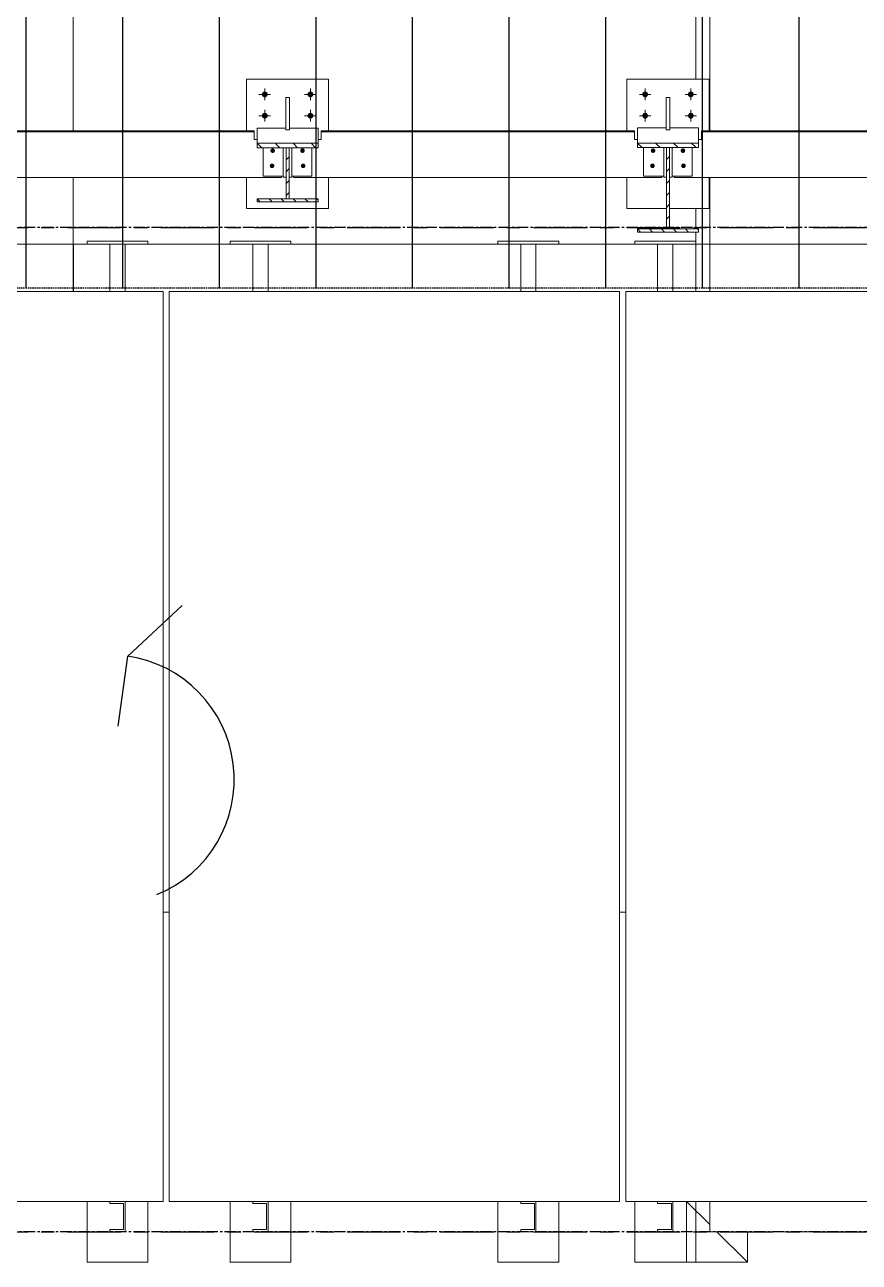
# Model space of a CAD drawing. Header units: millimetres. Extents: x -153298 to 620751, y -313239 to 250031.
# Drawn here: x 37143 to 39885, y 18926 to 22992 of the extents above; entities that cross this region are included whole.
import ezdxf

# ---------------------------------------------------------------- set-up
doc = ezdxf.new("R2010")
doc.units = ezdxf.units.MM
for name, pattern in [('CENTER', [2, 1.25, -0.25, 0.25, -0.25]), ('HIDDEN', [0.375, 0.25, -0.125]), ('TA_GL_000.70000', [1.925, 0.7, -0.175, 0.175, -0.175, 0.7]), ('XKITLINE00', [0])]:
    doc.linetypes.add(name, pattern=pattern)
for name, color, linetype in [('000 - 0_SYM_DWG_GRIDLINE_MAIN_COLOR_251', 251, 'Continuous'), ('000 - GRID', 251, 'CENTER'), ('HATCH', 7, 'Continuous')]:
    doc.layers.add(name, color=color, linetype=linetype)
doc.layers.add('Bolt', color=1, linetype='Continuous', lineweight=0)
doc.layers.add('Part', color=2, linetype='Continuous', lineweight=0)
doc.styles.add('TA', font='', dxfattribs={"height": 4.5})
doc.styles.get('TA').set_extended_font_data('Cordia New')

# ---------------------------------------------------------------- blocks, each defined once
blk = doc.blocks.new('*A173172')
at = {"layer": 'Part', "linetype": 'XKITLINE00', "lineweight": 0}
for p, q in [((354.570077, -21.082831), (354.449912, -20.962666)), ((355.042187, -21.082831), (354.922023, -20.962666)), ((355.514298, -21.082831), (355.394133, -20.962666)), ((355.986408, -21.082831), (355.866244, -20.962666))]:
    blk.add_line(p, q, dxfattribs=at)
blk = doc.blocks.new('*A174173')
at = {"layer": 'Part', "linetype": 'XKITLINE00', "lineweight": 0}
for p, q in [((354.529912, -22.505436), (354.449912, -22.425436)), ((354.844221, -22.505436), (354.764221, -22.425436)), ((355.15853, -22.505436), (355.07853, -22.425436)), ((355.472839, -22.505436), (355.392839, -22.425436)), ((355.787148, -22.505436), (355.707148, -22.425436)), ((356.049912, -22.453891), (356.021457, -22.425436))]:
    blk.add_line(p, q, dxfattribs=at)
blk = doc.blocks.new('*A175174')
at = {"layer": 'Part', "linetype": 'XKITLINE00', "lineweight": 0}
for p, q in [((355.209912, -21.397136), (355.289912, -21.317136)), ((355.209912, -21.711445), (355.289912, -21.631445)), ((355.209912, -22.025754), (355.289912, -21.945754)), ((355.209912, -22.340063), (355.289912, -22.260063))]:
    blk.add_line(p, q, dxfattribs=at)
blk = doc.blocks.new('*A186185')
at = {"layer": 'Part', "linetype": 'XKITLINE00', "lineweight": 0}
for p, q in [((364.570077, -21.078283), (364.449912, -20.958118)), ((365.042187, -21.078283), (364.922023, -20.958118)), ((365.514298, -21.078283), (365.394133, -20.958118)), ((365.986408, -21.078283), (365.866244, -20.958118))]:
    blk.add_line(p, q, dxfattribs=at)
blk = doc.blocks.new('*A187186')
at = {"layer": 'Part', "linetype": 'XKITLINE00', "lineweight": 0}
for p, q in [((364.529912, -23.297436), (364.449912, -23.217436)), ((364.844221, -23.297436), (364.764221, -23.217436)), ((365.15853, -23.297436), (365.07853, -23.217436)), ((365.472839, -23.297436), (365.392839, -23.217436)), ((365.787148, -23.297436), (365.707148, -23.217436)), ((366.049912, -23.245891), (366.021457, -23.217436))]:
    blk.add_line(p, q, dxfattribs=at)
blk = doc.blocks.new('*A188187')
at = {"layer": 'Part', "linetype": 'XKITLINE00', "lineweight": 0}
for p, q in [((365.209912, -21.392591), (365.289912, -21.312591)), ((365.209912, -21.7069), (365.289912, -21.6269)), ((365.209912, -22.021209), (365.289912, -21.941209)), ((365.209912, -22.335517), (365.289912, -22.255517)), ((365.209912, -22.649826), (365.289912, -22.569826)), ((365.209912, -22.964135), (365.289912, -22.884135)), ((365.27092, -23.217436), (365.289912, -23.198444))]:
    blk.add_line(p, q, dxfattribs=at)
blk = doc.blocks.new('*A12941259')
at = {"layer": 'Part', "linetype": 'XKITLINE00', "lineweight": 0}
for p, q in [((351.977912, -41.177455), (352.137912, -41.177455)), ((363.977912, -41.177455), (364.137912, -41.177455)), ((365.737912, -48.777455), (366.347884, -49.387427)), ((365.737912, -50.377455), (365.737912, -48.777455)), ((366.537912, -49.577455), (367.337912, -50.377455)), ((367.337912, -50.377455), (367.337912, -49.577455)), ((367.337912, -50.377455), (365.737912, -50.377455))]:
    blk.add_line(p, q, dxfattribs=at)
blk = doc.blocks.new('*A13131273')
at = {"layer": 'Part', "linetype": 'XKITLINE00', "lineweight": 0}
for p, q in [((342.737912, -23.617455), (350.577912, -23.617455)), ((350.977912, -23.617455), (354.337912, -23.617455)), ((354.737912, -23.617455), (361.377912, -23.617455)), ((361.777912, -23.617455), (364.977912, -23.617455)), ((365.377912, -23.617455), (373.377912, -23.617455))]:
    blk.add_line(p, q, dxfattribs=at)
blk = doc.blocks.new('*A13431303')
at = {"layer": 'Part', "linetype": 'XKITLINE00', "lineweight": 0}
for p, q in [((366.347884, -20.634477), (366.347884, 40.022545)), ((366.347884, -24.857455), (366.347884, -21.864234)), ((366.347884, -49.577455), (366.347884, -48.777455)), ((366.347884, -49.577455), (371.147884, -49.577455))]:
    blk.add_line(p, q, dxfattribs=at)
blk = doc.blocks.new('*A13501309')
at = {"layer": 'Part', "linetype": 'XKITLINE00', "lineweight": 0}
for p, q in [((365.977888, -19.280042), (365.977888, 40.022545)), ((365.977888, -23.217436), (365.977888, -22.680042)), ((365.977888, -24.857455), (365.977888, -23.297436))]:
    blk.add_line(p, q, dxfattribs=at)
blk = doc.blocks.new('*A13511310')
at = {"layer": 'Part', "linetype": 'XKITLINE00', "lineweight": 0}
for p, q in [((349.609888, -20.634477), (349.609888, 40.022545)), ((349.609888, -24.857455), (349.609888, -21.864234))]:
    blk.add_line(p, q, dxfattribs=at)
blk = doc.blocks.new('*A13691328')
at = {"layer": 'Part', "linetype": 'XKITLINE00', "lineweight": 0}
for p, q in [((375.177912, -20.634477), (366.129912, -20.634477)), ((366.129912, -20.634477), (366.129912, -20.865605)), ((366.129912, -20.665879), (375.177912, -20.665879)), ((375.177912, -20.634477), (375.177912, -20.865605)), ((366.049912, -20.862883), (366.129912, -20.862883)), ((366.049912, -20.865605), (366.129912, -20.865605)), ((375.177912, -20.862883), (375.257912, -20.862883)), ((375.177912, -20.865605), (375.257912, -20.865605)), ((365.409883, -21.864234), (365.409883, -21.828163)), ((365.409883, -21.864234), (375.897912, -21.864234)), ((375.897912, -21.864234), (375.897912, -21.828163))]:
    blk.add_line(p, q, dxfattribs=at)
blk = doc.blocks.new('*A13701329')
at = {"layer": 'Part', "linetype": 'XKITLINE00', "lineweight": 0}
for p, q in [((364.369912, -20.634477), (356.129912, -20.634477)), ((356.129912, -20.634477), (356.129912, -20.865605)), ((356.129912, -20.665879), (364.369912, -20.665879)), ((364.369912, -20.634477), (364.369912, -20.865605)), ((356.049912, -20.862883), (356.129912, -20.862883)), ((356.049912, -20.865605), (356.129912, -20.865605)), ((364.369912, -20.862883), (364.449912, -20.862883)), ((364.369912, -20.865605), (364.449912, -20.865605)), ((355.409883, -21.864234), (355.409883, -21.828163)), ((355.409883, -21.864234), (365.089912, -21.864234)), ((365.089912, -21.864234), (365.089912, -21.828163))]:
    blk.add_line(p, q, dxfattribs=at)
blk = doc.blocks.new('*A13711330')
at = {"layer": 'Part', "linetype": 'XKITLINE00', "lineweight": 0}
for p, q in [((364.16988, -19.280042), (366.32988, -19.280042)), ((364.16988, -20.634477), (364.16988, -19.280042)), ((366.32988, -20.634477), (366.32988, -19.280042)), ((364.16988, -22.680042), (364.16988, -21.864234)), ((366.32988, -22.680042), (366.32988, -21.864234)), ((364.16988, -22.680042), (365.209912, -22.680042)), ((365.289912, -22.680042), (366.32988, -22.680042))]:
    blk.add_line(p, q, dxfattribs=at)
blk = doc.blocks.new('*A13721331')
at = {"layer": 'Part', "linetype": 'XKITLINE00', "lineweight": 0}
for p, q in [((360.777912, -23.617455), (360.777912, -23.537455)), ((360.777912, -23.537455), (362.377912, -23.537455)), ((360.777912, -23.617455), (361.377912, -23.617455)), ((361.777912, -23.617455), (362.377912, -23.617455)), ((362.377912, -23.617455), (362.377912, -23.537455))]:
    blk.add_line(p, q, dxfattribs=at)
blk = doc.blocks.new('*A13731332')
at = {"layer": 'Part', "linetype": 'XKITLINE00', "lineweight": 0}
for p, q in [((365.377912, -23.617455), (364.977912, -23.617455)), ((364.977912, -23.617455), (364.977912, -24.857455)), ((365.377912, -24.857455), (365.377912, -23.617455))]:
    blk.add_line(p, q, dxfattribs=at)
blk = doc.blocks.new('*A13741333')
at = {"layer": 'Part', "linetype": 'XKITLINE00', "lineweight": 0}
for p, q in [((364.377912, -23.617455), (364.377912, -23.537455)), ((364.377912, -23.537455), (365.977912, -23.537455)), ((364.377912, -23.617455), (364.977912, -23.617455)), ((365.377912, -23.617455), (365.977912, -23.617455)), ((365.977912, -23.617455), (365.977912, -23.537455))]:
    blk.add_line(p, q, dxfattribs=at)
blk = doc.blocks.new('*A13751334')
at = {"layer": 'Bolt'}
for points in [[(365.648, -21.1), (365.654, -21.1), (365.659, -21.102), (365.665, -21.104), (365.67, -21.106), (365.675, -21.109), (365.68, -21.113), (365.684, -21.117), (365.688, -21.121), (365.692, -21.126), (365.695, -21.131), (365.697, -21.136), (365.699, -21.142), (365.701, -21.147), (365.702, -21.153), (365.702, -21.159), (365.702, -21.165), (365.701, -21.171), (365.699, -21.177), (365.697, -21.182), (365.695, -21.187), (365.692, -21.192), (365.688, -21.197), (365.684, -21.202), (365.68, -21.205), (365.675, -21.209), (365.67, -21.212), (365.665, -21.215), (365.659, -21.217), (365.654, -21.218), (365.648, -21.219), (365.642, -21.219), (365.636, -21.219), (365.63, -21.218), (365.624, -21.217), (365.619, -21.215), (365.614, -21.212), (365.609, -21.209), (365.604, -21.205), (365.599, -21.202), (365.595, -21.197), (365.592, -21.192), (365.589, -21.187), (365.586, -21.182), (365.584, -21.177), (365.583, -21.171), (365.582, -21.165), (365.582, -21.159), (365.582, -21.153), (365.583, -21.147), (365.584, -21.142), (365.586, -21.136), (365.589, -21.131), (365.592, -21.126), (365.595, -21.121), (365.599, -21.117), (365.604, -21.113), (365.609, -21.109), (365.614, -21.106), (365.619, -21.104), (365.624, -21.102), (365.63, -21.1), (365.636, -21.1), (365.642, -21.099)], [(365.664, -21.499), (365.67, -21.5), (365.676, -21.501), (365.681, -21.503), (365.687, -21.505), (365.692, -21.508), (365.696, -21.512), (365.701, -21.516), (365.705, -21.52), (365.708, -21.525), (365.711, -21.53), (365.714, -21.535), (365.716, -21.541), (365.717, -21.547), (365.718, -21.552), (365.718, -21.558), (365.718, -21.564), (365.717, -21.57), (365.716, -21.576), (365.714, -21.581), (365.711, -21.587), (365.708, -21.592), (365.705, -21.596), (365.701, -21.601), (365.696, -21.605), (365.692, -21.608), (365.687, -21.611), (365.681, -21.614), (365.676, -21.616), (365.67, -21.617), (365.664, -21.618), (365.658, -21.618), (365.653, -21.618), (365.647, -21.617), (365.641, -21.616), (365.635, -21.614), (365.63, -21.611), (365.625, -21.608), (365.62, -21.605), (365.616, -21.601), (365.612, -21.596), (365.609, -21.592), (365.605, -21.587), (365.603, -21.581), (365.601, -21.576), (365.6, -21.57), (365.599, -21.564), (365.598, -21.558), (365.599, -21.552), (365.6, -21.547), (365.601, -21.541), (365.603, -21.535), (365.605, -21.53), (365.609, -21.525), (365.612, -21.52), (365.616, -21.516), (365.62, -21.512), (365.625, -21.508), (365.63, -21.505), (365.635, -21.503), (365.641, -21.501), (365.647, -21.5), (365.653, -21.499), (365.658, -21.498)]]:
    blk.add_hatch(color=256, dxfattribs=at).paths.add_polyline_path(points, flags=17)
at = {"layer": 'Bolt', "linetype": 'XKITLINE00', "lineweight": 0}
for p, q in [((365.642, -21.162), (365.642, -21.143)), ((365.658, -21.562), (365.658, -21.542))]:
    blk.add_line(p, q, dxfattribs=at)
blk = doc.blocks.new('*A13761335')
at = {"layer": 'Bolt'}
for points in [[(364.864, -21.1), (364.87, -21.1), (364.875, -21.102), (364.881, -21.104), (364.886, -21.106), (364.891, -21.109), (364.896, -21.113), (364.9, -21.117), (364.904, -21.121), (364.908, -21.126), (364.911, -21.131), (364.913, -21.136), (364.915, -21.142), (364.917, -21.147), (364.918, -21.153), (364.918, -21.159), (364.918, -21.165), (364.917, -21.171), (364.915, -21.177), (364.913, -21.182), (364.911, -21.187), (364.908, -21.192), (364.904, -21.197), (364.9, -21.202), (364.896, -21.205), (364.891, -21.209), (364.886, -21.212), (364.881, -21.215), (364.875, -21.217), (364.87, -21.218), (364.864, -21.219), (364.858, -21.219), (364.852, -21.219), (364.846, -21.218), (364.841, -21.217), (364.835, -21.215), (364.83, -21.212), (364.825, -21.209), (364.82, -21.205), (364.816, -21.202), (364.812, -21.197), (364.808, -21.192), (364.805, -21.187), (364.803, -21.182), (364.801, -21.177), (364.799, -21.171), (364.798, -21.165), (364.798, -21.159), (364.798, -21.153), (364.799, -21.147), (364.801, -21.142), (364.803, -21.136), (364.805, -21.131), (364.808, -21.126), (364.812, -21.121), (364.816, -21.117), (364.82, -21.113), (364.825, -21.109), (364.83, -21.106), (364.835, -21.104), (364.841, -21.102), (364.846, -21.1), (364.852, -21.1), (364.858, -21.099)], [(364.847, -21.499), (364.853, -21.5), (364.859, -21.501), (364.864, -21.503), (364.87, -21.505), (364.875, -21.508), (364.879, -21.512), (364.884, -21.516), (364.888, -21.52), (364.891, -21.525), (364.894, -21.53), (364.897, -21.535), (364.899, -21.541), (364.9, -21.547), (364.901, -21.552), (364.901, -21.558), (364.901, -21.564), (364.9, -21.57), (364.899, -21.576), (364.897, -21.581), (364.894, -21.587), (364.891, -21.592), (364.888, -21.596), (364.884, -21.601), (364.879, -21.605), (364.875, -21.608), (364.87, -21.611), (364.864, -21.614), (364.859, -21.616), (364.853, -21.617), (364.847, -21.618), (364.841, -21.618), (364.836, -21.618), (364.83, -21.617), (364.824, -21.616), (364.818, -21.614), (364.813, -21.611), (364.808, -21.608), (364.803, -21.605), (364.799, -21.601), (364.795, -21.596), (364.792, -21.592), (364.788, -21.587), (364.786, -21.581), (364.784, -21.576), (364.783, -21.57), (364.782, -21.564), (364.781, -21.558), (364.782, -21.552), (364.783, -21.547), (364.784, -21.541), (364.786, -21.535), (364.788, -21.53), (364.792, -21.525), (364.795, -21.52), (364.799, -21.516), (364.803, -21.512), (364.808, -21.508), (364.813, -21.505), (364.818, -21.503), (364.824, -21.501), (364.83, -21.5), (364.836, -21.499), (364.841, -21.498)]]:
    blk.add_hatch(color=256, dxfattribs=at).paths.add_polyline_path(points, flags=17)
at = {"layer": 'Bolt', "linetype": 'XKITLINE00', "lineweight": 0}
for p, q in [((364.858, -21.161), (364.858, -21.141)), ((364.841, -21.56), (364.841, -21.54))]:
    blk.add_line(p, q, dxfattribs=at)
blk = doc.blocks.new('*A13771336')
at = {"layer": 'Part', "linetype": 'XKITLINE00', "lineweight": 0}
for p, q in [((365.361912, -21.855796), (365.361912, -21.078283)), ((365.889912, -21.828163), (365.889912, -21.078283)), ((365.289912, -21.855796), (365.361912, -21.855796)), ((365.361912, -21.828163), (365.889912, -21.828163))]:
    blk.add_line(p, q, dxfattribs=at)
blk = doc.blocks.new('*A13781337')
at = {"layer": 'Part', "linetype": 'XKITLINE00', "lineweight": 0}
for p, q in [((364.609902, -21.078283), (364.609902, -21.828163)), ((365.137902, -21.078283), (365.137902, -21.855796)), ((364.609902, -21.828163), (365.137902, -21.828163)), ((365.137902, -21.855796), (365.209902, -21.855796))]:
    blk.add_line(p, q, dxfattribs=at)
blk = doc.blocks.new('*A13791338')
at = {"layer": 'Part', "linetype": 'XKITLINE00', "lineweight": 0}
for p, q in [((365.297912, -19.760081), (365.201912, -19.760081)), ((365.201912, -20.611492), (365.201912, -19.760081)), ((365.297912, -20.611492), (365.297912, -19.760081)), ((365.297912, -20.611492), (365.201912, -20.611492))]:
    blk.add_line(p, q, dxfattribs=at)
blk = doc.blocks.new('*A13801339')
at = {"layer": 'Bolt'}
for points in [[(364.574, -19.673), (364.575, -19.665), (364.577, -19.658), (364.58, -19.651), (364.583, -19.644), (364.587, -19.638), (364.591, -19.632), (364.596, -19.626), (364.602, -19.621), (364.608, -19.617), (364.614, -19.613), (364.621, -19.61), (364.628, -19.607), (364.635, -19.606), (364.642, -19.604), (364.65, -19.604), (364.657, -19.604), (364.665, -19.606), (364.672, -19.607), (364.679, -19.61), (364.686, -19.613), (364.692, -19.617), (364.698, -19.621), (364.704, -19.626), (364.709, -19.632), (364.713, -19.638), (364.717, -19.644), (364.72, -19.651), (364.723, -19.658), (364.724, -19.665), (364.726, -19.673), (364.726, -19.68), (364.726, -19.687), (364.724, -19.695), (364.723, -19.702), (364.72, -19.709), (364.717, -19.716), (364.713, -19.722), (364.709, -19.728), (364.704, -19.734), (364.698, -19.739), (364.692, -19.743), (364.686, -19.747), (364.679, -19.75), (364.672, -19.753), (364.665, -19.755), (364.657, -19.756), (364.65, -19.756), (364.642, -19.756), (364.635, -19.755), (364.628, -19.753), (364.621, -19.75), (364.614, -19.747), (364.608, -19.743), (364.602, -19.739), (364.596, -19.734), (364.591, -19.728), (364.587, -19.722), (364.583, -19.716), (364.58, -19.709), (364.577, -19.702), (364.575, -19.695), (364.574, -19.687), (364.574, -19.68)], [(365.774, -19.673), (365.775, -19.665), (365.777, -19.658), (365.78, -19.651), (365.783, -19.644), (365.787, -19.638), (365.791, -19.632), (365.796, -19.626), (365.802, -19.621), (365.808, -19.617), (365.814, -19.613), (365.821, -19.61), (365.828, -19.607), (365.835, -19.606), (365.842, -19.604), (365.85, -19.604), (365.857, -19.604), (365.865, -19.606), (365.872, -19.607), (365.879, -19.61), (365.886, -19.613), (365.892, -19.617), (365.898, -19.621), (365.904, -19.626), (365.909, -19.632), (365.913, -19.638), (365.917, -19.644), (365.92, -19.651), (365.923, -19.658), (365.924, -19.665), (365.926, -19.673), (365.926, -19.68), (365.926, -19.687), (365.924, -19.695), (365.923, -19.702), (365.92, -19.709), (365.917, -19.716), (365.913, -19.722), (365.909, -19.728), (365.904, -19.734), (365.898, -19.739), (365.892, -19.743), (365.886, -19.747), (365.879, -19.75), (365.872, -19.753), (365.865, -19.755), (365.857, -19.756), (365.85, -19.756), (365.842, -19.756), (365.835, -19.755), (365.828, -19.753), (365.821, -19.75), (365.814, -19.747), (365.808, -19.743), (365.802, -19.739), (365.796, -19.734), (365.791, -19.728), (365.787, -19.722), (365.783, -19.716), (365.78, -19.709), (365.777, -19.702), (365.775, -19.695), (365.774, -19.687), (365.774, -19.68)], [(364.574, -20.233), (364.575, -20.225), (364.577, -20.218), (364.58, -20.211), (364.583, -20.204), (364.587, -20.198), (364.591, -20.192), (364.596, -20.186), (364.602, -20.181), (364.608, -20.177), (364.614, -20.173), (364.621, -20.17), (364.628, -20.167), (364.635, -20.166), (364.642, -20.164), (364.65, -20.164), (364.657, -20.164), (364.665, -20.166), (364.672, -20.167), (364.679, -20.17), (364.686, -20.173), (364.692, -20.177), (364.698, -20.181), (364.704, -20.186), (364.709, -20.192), (364.713, -20.198), (364.717, -20.204), (364.72, -20.211), (364.723, -20.218), (364.724, -20.225), (364.726, -20.233), (364.726, -20.24), (364.726, -20.247), (364.724, -20.255), (364.723, -20.262), (364.72, -20.269), (364.717, -20.276), (364.713, -20.282), (364.709, -20.288), (364.704, -20.294), (364.698, -20.299), (364.692, -20.303), (364.686, -20.307), (364.679, -20.31), (364.672, -20.313), (364.665, -20.315), (364.657, -20.316), (364.65, -20.316), (364.642, -20.316), (364.635, -20.315), (364.628, -20.313), (364.621, -20.31), (364.614, -20.307), (364.608, -20.303), (364.602, -20.299), (364.596, -20.294), (364.591, -20.288), (364.587, -20.282), (364.583, -20.276), (364.58, -20.269), (364.577, -20.262), (364.575, -20.255), (364.574, -20.247), (364.574, -20.24)], [(365.774, -20.233), (365.775, -20.225), (365.777, -20.218), (365.78, -20.211), (365.783, -20.204), (365.787, -20.198), (365.791, -20.192), (365.796, -20.186), (365.802, -20.181), (365.808, -20.177), (365.814, -20.173), (365.821, -20.17), (365.828, -20.167), (365.835, -20.166), (365.842, -20.164), (365.85, -20.164), (365.857, -20.164), (365.865, -20.166), (365.872, -20.167), (365.879, -20.17), (365.886, -20.173), (365.892, -20.177), (365.898, -20.181), (365.904, -20.186), (365.909, -20.192), (365.913, -20.198), (365.917, -20.204), (365.92, -20.211), (365.923, -20.218), (365.924, -20.225), (365.926, -20.233), (365.926, -20.24), (365.926, -20.247), (365.924, -20.255), (365.923, -20.262), (365.92, -20.269), (365.917, -20.276), (365.913, -20.282), (365.909, -20.288), (365.904, -20.294), (365.898, -20.299), (365.892, -20.303), (365.886, -20.307), (365.879, -20.31), (365.872, -20.313), (365.865, -20.315), (365.857, -20.316), (365.85, -20.316), (365.842, -20.316), (365.835, -20.315), (365.828, -20.313), (365.821, -20.31), (365.814, -20.307), (365.808, -20.303), (365.802, -20.299), (365.796, -20.294), (365.791, -20.288), (365.787, -20.282), (365.783, -20.276), (365.78, -20.269), (365.777, -20.262), (365.775, -20.255), (365.774, -20.247), (365.774, -20.24)]]:
    blk.add_hatch(color=256, dxfattribs=at).paths.add_polyline_path(points, flags=17)
at = {"layer": 'Bolt', "linetype": 'XKITLINE00', "lineweight": 0}
for p, q in [((364.498, -19.68), (364.802, -19.68)), ((364.65, -19.832), (364.65, -19.528)), ((365.698, -19.68), (366.002, -19.68)), ((365.85, -19.832), (365.85, -19.528)), ((364.65, -20.392), (364.65, -20.088)), ((365.85, -20.392), (365.85, -20.088)), ((364.498, -20.24), (364.802, -20.24)), ((365.698, -20.24), (366.002, -20.24))]:
    blk.add_line(p, q, dxfattribs=at)
blk = doc.blocks.new('*A13811340')
at = {"layer": 'Part', "linetype": 'XKITLINE00', "lineweight": 0}
for p, q in [((361.777912, -23.617455), (361.377912, -23.617455)), ((361.377912, -23.617455), (361.377912, -24.857455)), ((361.777912, -24.857455), (361.777912, -23.617455))]:
    blk.add_line(p, q, dxfattribs=at)
blk = doc.blocks.new('*A15471500')
at = {"layer": 'Part', "linetype": 'XKITLINE00', "lineweight": 0}
for p, q in [((352.137912, -24.857455), (363.977912, -24.857455)), ((352.137912, -48.777455), (352.137912, -24.857455)), ((363.977912, -48.777455), (363.977912, -24.857455)), ((363.977912, -48.777455), (352.137912, -48.777455))]:
    blk.add_line(p, q, dxfattribs=at)
blk = doc.blocks.new('*A15481501')
at = {"layer": 'Part', "linetype": 'XKITLINE00', "lineweight": 0}
for p, q in [((340.137912, -24.857455), (351.977912, -24.857455)), ((340.137912, -48.777455), (340.137912, -24.857455)), ((351.977912, -48.777455), (351.977912, -24.857455)), ((351.977912, -48.777455), (340.137912, -48.777455))]:
    blk.add_line(p, q, dxfattribs=at)
blk = doc.blocks.new('*A15501503')
at = {"layer": 'Part', "linetype": 'XKITLINE00', "lineweight": 0}
for p, q in [((364.137912, -24.857455), (375.977912, -24.857455)), ((364.137912, -48.777455), (364.137912, -24.857455)), ((375.977912, -48.777455), (375.977912, -24.857455)), ((375.977912, -48.777455), (364.137912, -48.777455))]:
    blk.add_line(p, q, dxfattribs=at)
blk = doc.blocks.new('*A15781531')
at = {"layer": 'Part', "linetype": 'XKITLINE00', "lineweight": 0}
for p, q in [((354.369912, -20.634477), (344.129912, -20.634477)), ((344.129912, -20.634477), (344.129912, -20.865605)), ((344.129912, -20.665879), (354.369912, -20.665879)), ((354.369912, -20.634477), (354.369912, -20.865605)), ((344.049912, -20.862883), (344.129912, -20.862883)), ((344.049912, -20.865605), (344.129912, -20.865605)), ((354.369912, -20.862883), (354.449912, -20.862883)), ((354.369912, -20.865605), (354.449912, -20.865605)), ((343.409883, -21.864234), (343.409883, -21.828163)), ((343.409883, -21.864234), (355.089912, -21.864234)), ((355.089912, -21.864234), (355.089912, -21.828163))]:
    blk.add_line(p, q, dxfattribs=at)
blk = doc.blocks.new('*A15791532')
at = {"layer": 'Part', "linetype": 'XKITLINE00', "lineweight": 0}
for p, q in [((349.977912, -23.617455), (349.977912, -23.537455)), ((349.977912, -23.537455), (351.577912, -23.537455)), ((349.977912, -23.617455), (350.577912, -23.617455)), ((350.977912, -23.617455), (351.577912, -23.617455)), ((351.577912, -23.617455), (351.577912, -23.537455))]:
    blk.add_line(p, q, dxfattribs=at)
blk = doc.blocks.new('*A15801533')
at = {"layer": 'Part', "linetype": 'XKITLINE00', "lineweight": 0}
for p, q in [((350.977912, -23.617455), (350.577912, -23.617455)), ((350.577912, -23.617455), (350.577912, -24.857455)), ((350.977912, -24.857455), (350.977912, -23.617455))]:
    blk.add_line(p, q, dxfattribs=at)
blk = doc.blocks.new('*A15811534')
at = {"layer": 'Part', "linetype": 'XKITLINE00', "lineweight": 0}
for p, q in [((354.16988, -19.280042), (356.32988, -19.280042)), ((354.16988, -20.634477), (354.16988, -19.280042)), ((356.32988, -20.634477), (356.32988, -19.280042)), ((354.16988, -22.680042), (354.16988, -21.864234)), ((356.32988, -22.680042), (356.32988, -21.864234)), ((354.16988, -22.680042), (356.32988, -22.680042))]:
    blk.add_line(p, q, dxfattribs=at)
blk = doc.blocks.new('*A15821535')
at = {"layer": 'Part', "linetype": 'XKITLINE00', "lineweight": 0}
for p, q in [((354.737912, -23.617455), (354.337912, -23.617455)), ((354.337912, -23.617455), (354.337912, -24.857455)), ((354.737912, -24.857455), (354.737912, -23.617455))]:
    blk.add_line(p, q, dxfattribs=at)
blk = doc.blocks.new('*A15831536')
at = {"layer": 'Part', "linetype": 'XKITLINE00', "lineweight": 0}
for p, q in [((353.737912, -23.617455), (353.737912, -23.537455)), ((353.737912, -23.537455), (355.337912, -23.537455)), ((353.737912, -23.617455), (354.337912, -23.617455)), ((354.737912, -23.617455), (355.337912, -23.617455)), ((355.337912, -23.617455), (355.337912, -23.537455))]:
    blk.add_line(p, q, dxfattribs=at)
blk = doc.blocks.new('*A15841537')
at = {"layer": 'Bolt'}
for points in [[(355.648, -21.1), (355.654, -21.1), (355.659, -21.102), (355.665, -21.104), (355.67, -21.106), (355.675, -21.109), (355.68, -21.113), (355.684, -21.117), (355.688, -21.121), (355.692, -21.126), (355.695, -21.131), (355.697, -21.136), (355.699, -21.142), (355.701, -21.147), (355.702, -21.153), (355.702, -21.159), (355.702, -21.165), (355.701, -21.171), (355.699, -21.177), (355.697, -21.182), (355.695, -21.187), (355.692, -21.192), (355.688, -21.197), (355.684, -21.202), (355.68, -21.205), (355.675, -21.209), (355.67, -21.212), (355.665, -21.215), (355.659, -21.217), (355.654, -21.218), (355.648, -21.219), (355.642, -21.219), (355.636, -21.219), (355.63, -21.218), (355.624, -21.217), (355.619, -21.215), (355.614, -21.212), (355.609, -21.209), (355.604, -21.205), (355.599, -21.202), (355.595, -21.197), (355.592, -21.192), (355.589, -21.187), (355.586, -21.182), (355.584, -21.177), (355.583, -21.171), (355.582, -21.165), (355.582, -21.159), (355.582, -21.153), (355.583, -21.147), (355.584, -21.142), (355.586, -21.136), (355.589, -21.131), (355.592, -21.126), (355.595, -21.121), (355.599, -21.117), (355.604, -21.113), (355.609, -21.109), (355.614, -21.106), (355.619, -21.104), (355.624, -21.102), (355.63, -21.1), (355.636, -21.1), (355.642, -21.099)], [(355.664, -21.499), (355.67, -21.5), (355.676, -21.501), (355.681, -21.503), (355.687, -21.505), (355.692, -21.508), (355.696, -21.512), (355.701, -21.516), (355.705, -21.52), (355.708, -21.525), (355.711, -21.53), (355.714, -21.535), (355.716, -21.541), (355.717, -21.547), (355.718, -21.552), (355.718, -21.558), (355.718, -21.564), (355.717, -21.57), (355.716, -21.576), (355.714, -21.581), (355.711, -21.587), (355.708, -21.592), (355.705, -21.596), (355.701, -21.601), (355.696, -21.605), (355.692, -21.608), (355.687, -21.611), (355.681, -21.614), (355.676, -21.616), (355.67, -21.617), (355.664, -21.618), (355.658, -21.618), (355.653, -21.618), (355.647, -21.617), (355.641, -21.616), (355.635, -21.614), (355.63, -21.611), (355.625, -21.608), (355.62, -21.605), (355.616, -21.601), (355.612, -21.596), (355.609, -21.592), (355.605, -21.587), (355.603, -21.581), (355.601, -21.576), (355.6, -21.57), (355.599, -21.564), (355.598, -21.558), (355.599, -21.552), (355.6, -21.547), (355.601, -21.541), (355.603, -21.535), (355.605, -21.53), (355.609, -21.525), (355.612, -21.52), (355.616, -21.516), (355.62, -21.512), (355.625, -21.508), (355.63, -21.505), (355.635, -21.503), (355.641, -21.501), (355.647, -21.5), (355.653, -21.499), (355.658, -21.498)]]:
    blk.add_hatch(color=256, dxfattribs=at).paths.add_polyline_path(points, flags=17)
at = {"layer": 'Bolt', "linetype": 'XKITLINE00', "lineweight": 0}
for p, q in [((355.642, -21.162), (355.642, -21.143)), ((355.658, -21.562), (355.658, -21.542))]:
    blk.add_line(p, q, dxfattribs=at)
blk = doc.blocks.new('*A15851538')
at = {"layer": 'Bolt'}
for points in [[(354.864, -21.1), (354.87, -21.1), (354.875, -21.102), (354.881, -21.104), (354.886, -21.106), (354.891, -21.109), (354.896, -21.113), (354.9, -21.117), (354.904, -21.121), (354.908, -21.126), (354.911, -21.131), (354.913, -21.136), (354.915, -21.142), (354.917, -21.147), (354.918, -21.153), (354.918, -21.159), (354.918, -21.165), (354.917, -21.171), (354.915, -21.177), (354.913, -21.182), (354.911, -21.187), (354.908, -21.192), (354.904, -21.197), (354.9, -21.202), (354.896, -21.205), (354.891, -21.209), (354.886, -21.212), (354.881, -21.215), (354.875, -21.217), (354.87, -21.218), (354.864, -21.219), (354.858, -21.219), (354.852, -21.219), (354.846, -21.218), (354.841, -21.217), (354.835, -21.215), (354.83, -21.212), (354.825, -21.209), (354.82, -21.205), (354.816, -21.202), (354.812, -21.197), (354.808, -21.192), (354.805, -21.187), (354.803, -21.182), (354.801, -21.177), (354.799, -21.171), (354.798, -21.165), (354.798, -21.159), (354.798, -21.153), (354.799, -21.147), (354.801, -21.142), (354.803, -21.136), (354.805, -21.131), (354.808, -21.126), (354.812, -21.121), (354.816, -21.117), (354.82, -21.113), (354.825, -21.109), (354.83, -21.106), (354.835, -21.104), (354.841, -21.102), (354.846, -21.1), (354.852, -21.1), (354.858, -21.099)], [(354.847, -21.499), (354.853, -21.5), (354.859, -21.501), (354.864, -21.503), (354.87, -21.505), (354.875, -21.508), (354.879, -21.512), (354.884, -21.516), (354.888, -21.52), (354.891, -21.525), (354.894, -21.53), (354.897, -21.535), (354.899, -21.541), (354.9, -21.547), (354.901, -21.552), (354.901, -21.558), (354.901, -21.564), (354.9, -21.57), (354.899, -21.576), (354.897, -21.581), (354.894, -21.587), (354.891, -21.592), (354.888, -21.596), (354.884, -21.601), (354.879, -21.605), (354.875, -21.608), (354.87, -21.611), (354.864, -21.614), (354.859, -21.616), (354.853, -21.617), (354.847, -21.618), (354.841, -21.618), (354.836, -21.618), (354.83, -21.617), (354.824, -21.616), (354.818, -21.614), (354.813, -21.611), (354.808, -21.608), (354.803, -21.605), (354.799, -21.601), (354.795, -21.596), (354.792, -21.592), (354.788, -21.587), (354.786, -21.581), (354.784, -21.576), (354.783, -21.57), (354.782, -21.564), (354.781, -21.558), (354.782, -21.552), (354.783, -21.547), (354.784, -21.541), (354.786, -21.535), (354.788, -21.53), (354.792, -21.525), (354.795, -21.52), (354.799, -21.516), (354.803, -21.512), (354.808, -21.508), (354.813, -21.505), (354.818, -21.503), (354.824, -21.501), (354.83, -21.5), (354.836, -21.499), (354.841, -21.498)]]:
    blk.add_hatch(color=256, dxfattribs=at).paths.add_polyline_path(points, flags=17)
at = {"layer": 'Bolt', "linetype": 'XKITLINE00', "lineweight": 0}
for p, q in [((354.858, -21.162), (354.858, -21.143)), ((354.841, -21.562), (354.841, -21.542))]:
    blk.add_line(p, q, dxfattribs=at)
blk = doc.blocks.new('*A15861539')
at = {"layer": 'Part', "linetype": 'XKITLINE00', "lineweight": 0}
for p, q in [((355.361912, -21.855796), (355.361912, -21.082831)), ((355.889912, -21.828163), (355.889912, -21.082831)), ((355.289912, -21.855796), (355.361912, -21.855796)), ((355.361912, -21.828163), (355.889912, -21.828163))]:
    blk.add_line(p, q, dxfattribs=at)
blk = doc.blocks.new('*A15871540')
at = {"layer": 'Part', "linetype": 'XKITLINE00', "lineweight": 0}
for p, q in [((354.609902, -21.082831), (354.609902, -21.828163)), ((355.137902, -21.082831), (355.137902, -21.855796)), ((354.609902, -21.828163), (355.137902, -21.828163)), ((355.137902, -21.855796), (355.209902, -21.855796))]:
    blk.add_line(p, q, dxfattribs=at)
blk = doc.blocks.new('*A15881541')
at = {"layer": 'Part', "linetype": 'XKITLINE00', "lineweight": 0}
for p, q in [((355.297912, -19.760081), (355.201912, -19.760081)), ((355.201912, -20.611492), (355.201912, -19.760081)), ((355.297912, -20.611492), (355.297912, -19.760081)), ((355.297912, -20.611492), (355.201912, -20.611492))]:
    blk.add_line(p, q, dxfattribs=at)
blk = doc.blocks.new('*A15891542')
at = {"layer": 'Bolt'}
for points in [[(354.574, -19.673), (354.575, -19.665), (354.577, -19.658), (354.58, -19.651), (354.583, -19.644), (354.587, -19.638), (354.591, -19.632), (354.596, -19.626), (354.602, -19.621), (354.608, -19.617), (354.614, -19.613), (354.621, -19.61), (354.628, -19.607), (354.635, -19.606), (354.642, -19.604), (354.65, -19.604), (354.657, -19.604), (354.665, -19.606), (354.672, -19.607), (354.679, -19.61), (354.686, -19.613), (354.692, -19.617), (354.698, -19.621), (354.704, -19.626), (354.709, -19.632), (354.713, -19.638), (354.717, -19.644), (354.72, -19.651), (354.723, -19.658), (354.724, -19.665), (354.726, -19.673), (354.726, -19.68), (354.726, -19.687), (354.724, -19.695), (354.723, -19.702), (354.72, -19.709), (354.717, -19.716), (354.713, -19.722), (354.709, -19.728), (354.704, -19.734), (354.698, -19.739), (354.692, -19.743), (354.686, -19.747), (354.679, -19.75), (354.672, -19.753), (354.665, -19.755), (354.657, -19.756), (354.65, -19.756), (354.642, -19.756), (354.635, -19.755), (354.628, -19.753), (354.621, -19.75), (354.614, -19.747), (354.608, -19.743), (354.602, -19.739), (354.596, -19.734), (354.591, -19.728), (354.587, -19.722), (354.583, -19.716), (354.58, -19.709), (354.577, -19.702), (354.575, -19.695), (354.574, -19.687), (354.574, -19.68)], [(355.774, -19.673), (355.775, -19.665), (355.777, -19.658), (355.78, -19.651), (355.783, -19.644), (355.787, -19.638), (355.791, -19.632), (355.796, -19.626), (355.802, -19.621), (355.808, -19.617), (355.814, -19.613), (355.821, -19.61), (355.828, -19.607), (355.835, -19.606), (355.842, -19.604), (355.85, -19.604), (355.857, -19.604), (355.865, -19.606), (355.872, -19.607), (355.879, -19.61), (355.886, -19.613), (355.892, -19.617), (355.898, -19.621), (355.904, -19.626), (355.909, -19.632), (355.913, -19.638), (355.917, -19.644), (355.92, -19.651), (355.923, -19.658), (355.924, -19.665), (355.926, -19.673), (355.926, -19.68), (355.926, -19.687), (355.924, -19.695), (355.923, -19.702), (355.92, -19.709), (355.917, -19.716), (355.913, -19.722), (355.909, -19.728), (355.904, -19.734), (355.898, -19.739), (355.892, -19.743), (355.886, -19.747), (355.879, -19.75), (355.872, -19.753), (355.865, -19.755), (355.857, -19.756), (355.85, -19.756), (355.842, -19.756), (355.835, -19.755), (355.828, -19.753), (355.821, -19.75), (355.814, -19.747), (355.808, -19.743), (355.802, -19.739), (355.796, -19.734), (355.791, -19.728), (355.787, -19.722), (355.783, -19.716), (355.78, -19.709), (355.777, -19.702), (355.775, -19.695), (355.774, -19.687), (355.774, -19.68)], [(354.574, -20.233), (354.575, -20.225), (354.577, -20.218), (354.58, -20.211), (354.583, -20.204), (354.587, -20.198), (354.591, -20.192), (354.596, -20.186), (354.602, -20.181), (354.608, -20.177), (354.614, -20.173), (354.621, -20.17), (354.628, -20.167), (354.635, -20.166), (354.642, -20.164), (354.65, -20.164), (354.657, -20.164), (354.665, -20.166), (354.672, -20.167), (354.679, -20.17), (354.686, -20.173), (354.692, -20.177), (354.698, -20.181), (354.704, -20.186), (354.709, -20.192), (354.713, -20.198), (354.717, -20.204), (354.72, -20.211), (354.723, -20.218), (354.724, -20.225), (354.726, -20.233), (354.726, -20.24), (354.726, -20.247), (354.724, -20.255), (354.723, -20.262), (354.72, -20.269), (354.717, -20.276), (354.713, -20.282), (354.709, -20.288), (354.704, -20.294), (354.698, -20.299), (354.692, -20.303), (354.686, -20.307), (354.679, -20.31), (354.672, -20.313), (354.665, -20.315), (354.657, -20.316), (354.65, -20.316), (354.642, -20.316), (354.635, -20.315), (354.628, -20.313), (354.621, -20.31), (354.614, -20.307), (354.608, -20.303), (354.602, -20.299), (354.596, -20.294), (354.591, -20.288), (354.587, -20.282), (354.583, -20.276), (354.58, -20.269), (354.577, -20.262), (354.575, -20.255), (354.574, -20.247), (354.574, -20.24)], [(355.774, -20.233), (355.775, -20.225), (355.777, -20.218), (355.78, -20.211), (355.783, -20.204), (355.787, -20.198), (355.791, -20.192), (355.796, -20.186), (355.802, -20.181), (355.808, -20.177), (355.814, -20.173), (355.821, -20.17), (355.828, -20.167), (355.835, -20.166), (355.842, -20.164), (355.85, -20.164), (355.857, -20.164), (355.865, -20.166), (355.872, -20.167), (355.879, -20.17), (355.886, -20.173), (355.892, -20.177), (355.898, -20.181), (355.904, -20.186), (355.909, -20.192), (355.913, -20.198), (355.917, -20.204), (355.92, -20.211), (355.923, -20.218), (355.924, -20.225), (355.926, -20.233), (355.926, -20.24), (355.926, -20.247), (355.924, -20.255), (355.923, -20.262), (355.92, -20.269), (355.917, -20.276), (355.913, -20.282), (355.909, -20.288), (355.904, -20.294), (355.898, -20.299), (355.892, -20.303), (355.886, -20.307), (355.879, -20.31), (355.872, -20.313), (355.865, -20.315), (355.857, -20.316), (355.85, -20.316), (355.842, -20.316), (355.835, -20.315), (355.828, -20.313), (355.821, -20.31), (355.814, -20.307), (355.808, -20.303), (355.802, -20.299), (355.796, -20.294), (355.791, -20.288), (355.787, -20.282), (355.783, -20.276), (355.78, -20.269), (355.777, -20.262), (355.775, -20.255), (355.774, -20.247), (355.774, -20.24)]]:
    blk.add_hatch(color=256, dxfattribs=at).paths.add_polyline_path(points, flags=17)
at = {"layer": 'Bolt', "linetype": 'XKITLINE00', "lineweight": 0}
for p, q in [((354.498, -19.68), (354.802, -19.68)), ((354.65, -19.832), (354.65, -19.528)), ((355.698, -19.68), (356.002, -19.68)), ((355.85, -19.832), (355.85, -19.528)), ((354.65, -20.392), (354.65, -20.088)), ((355.85, -20.392), (355.85, -20.088)), ((354.498, -20.24), (354.802, -20.24)), ((355.698, -20.24), (356.002, -20.24))]:
    blk.add_line(p, q, dxfattribs=at)
blk = doc.blocks.new('*A16081561')
at = {"layer": 'Part', "linetype": 'XKITLINE00', "lineweight": 0}
for p, q in [((350.577912, -48.837455), (350.577912, -48.777455)), ((350.977912, -49.577455), (350.977912, -48.777455)), ((350.937912, -48.837455), (350.577912, -48.837455)), ((350.937912, -49.517455), (350.937912, -48.837455)), ((350.577912, -49.577455), (350.577912, -49.517455)), ((350.577912, -49.517455), (350.937912, -49.517455)), ((350.977912, -49.577455), (350.577912, -49.577455))]:
    blk.add_line(p, q, dxfattribs=at)
blk = doc.blocks.new('*A16091562')
at = {"layer": 'Part', "linetype": 'XKITLINE00', "lineweight": 0}
for p, q in [((349.977912, -50.377455), (349.977912, -48.777455)), ((351.577912, -50.377455), (351.577912, -48.777455)), ((349.977912, -50.377455), (351.577912, -50.377455))]:
    blk.add_line(p, q, dxfattribs=at)
blk = doc.blocks.new('*A16101563')
at = {"layer": 'Part', "linetype": 'XKITLINE00', "lineweight": 0}
for p, q in [((354.337912, -48.837455), (354.337912, -48.777455)), ((354.737912, -49.577455), (354.737912, -48.777455)), ((354.697912, -48.837455), (354.337912, -48.837455)), ((354.697912, -49.517455), (354.697912, -48.837455)), ((354.337912, -49.577455), (354.337912, -49.517455)), ((354.337912, -49.517455), (354.697912, -49.517455)), ((354.737912, -49.577455), (354.337912, -49.577455))]:
    blk.add_line(p, q, dxfattribs=at)
blk = doc.blocks.new('*A16111564')
at = {"layer": 'Part', "linetype": 'XKITLINE00', "lineweight": 0}
for p, q in [((353.737912, -50.377455), (353.737912, -48.777455)), ((355.337912, -50.377455), (355.337912, -48.777455)), ((353.737912, -50.377455), (355.337912, -50.377455))]:
    blk.add_line(p, q, dxfattribs=at)
blk = doc.blocks.new('*A16191572')
at = {"layer": 'Part', "linetype": 'XKITLINE00', "lineweight": 0}
blk.add_line((349.619898, -24.857455), (349.619898, -23.617455), dxfattribs=at)
blk = doc.blocks.new('*A16201573')
at = {"layer": 'Part', "linetype": 'XKITLINE00', "lineweight": 0}
for p, q in [((354.449912, -20.564629), (355.201912, -20.564629)), ((354.449912, -20.564629), (354.449912, -21.082831)), ((355.297912, -20.564629), (356.049912, -20.564629)), ((356.049912, -21.082831), (356.049912, -20.564629)), ((354.449912, -20.962666), (356.049912, -20.962666)), ((354.449912, -21.082831), (356.049912, -21.082831))]:
    blk.add_line(p, q, dxfattribs=at)
blk = doc.blocks.new('*A16211574')
at = {"layer": 'Part', "linetype": 'XKITLINE00', "lineweight": 0}
for p, q in [((356.049912, -22.425436), (354.449912, -22.425436)), ((354.449912, -22.425436), (354.449912, -22.505436)), ((356.049912, -22.505436), (356.049912, -22.425436)), ((354.449912, -22.505436), (356.049912, -22.505436))]:
    blk.add_line(p, q, dxfattribs=at)
blk = doc.blocks.new('*A16221575')
at = {"layer": 'Part', "linetype": 'XKITLINE00', "lineweight": 0}
for p, q in [((355.289912, -21.082827), (355.209912, -21.082827)), ((355.209912, -21.082827), (355.209912, -22.425436)), ((355.289912, -22.425436), (355.289912, -21.082827)), ((355.209912, -22.425436), (355.289912, -22.425436))]:
    blk.add_line(p, q, dxfattribs=at)
blk = doc.blocks.new('*A16321585')
at = {"layer": 'Part', "linetype": 'XKITLINE00', "lineweight": 0}
for p, q in [((361.377912, -48.837455), (361.377912, -48.777455)), ((361.777912, -49.577455), (361.777912, -48.777455)), ((361.737912, -48.837455), (361.377912, -48.837455)), ((361.737912, -49.517455), (361.737912, -48.837455)), ((361.377912, -49.577455), (361.377912, -49.517455)), ((361.377912, -49.517455), (361.737912, -49.517455)), ((361.777912, -49.577455), (361.377912, -49.577455))]:
    blk.add_line(p, q, dxfattribs=at)
blk = doc.blocks.new('*A16331586')
at = {"layer": 'Part', "linetype": 'XKITLINE00', "lineweight": 0}
for p, q in [((360.777912, -50.377455), (360.777912, -48.777455)), ((362.377912, -50.377455), (362.377912, -48.777455)), ((360.777912, -50.377455), (362.377912, -50.377455))]:
    blk.add_line(p, q, dxfattribs=at)
blk = doc.blocks.new('*A16351588')
at = {"layer": 'Part', "linetype": 'XKITLINE00', "lineweight": 0}
for p, q in [((364.977912, -48.837455), (364.977912, -48.777455)), ((365.377912, -49.577455), (365.377912, -48.777455)), ((365.337912, -48.837455), (364.977912, -48.837455)), ((365.337912, -49.517455), (365.337912, -48.837455)), ((364.977912, -49.577455), (364.977912, -49.517455)), ((364.977912, -49.517455), (365.337912, -49.517455)), ((365.377912, -49.577455), (364.977912, -49.577455))]:
    blk.add_line(p, q, dxfattribs=at)
blk = doc.blocks.new('*A16371590')
at = {"layer": 'Part', "linetype": 'XKITLINE00', "lineweight": 0}
for p, q in [((364.377912, -50.377455), (364.377912, -48.777455)), ((365.977912, -50.377455), (365.977912, -48.777455)), ((364.377912, -50.377455), (365.977912, -50.377455))]:
    blk.add_line(p, q, dxfattribs=at)
blk = doc.blocks.new('*A16461599')
at = {"layer": 'Part', "linetype": 'XKITLINE00', "lineweight": 0}
for p, q in [((364.449912, -20.560081), (365.201912, -20.560081)), ((364.449912, -21.078283), (364.449912, -20.560081)), ((365.297912, -20.560081), (366.049912, -20.560081)), ((366.049912, -21.078283), (366.049912, -20.560081)), ((364.449912, -20.958118), (366.049912, -20.958118)), ((366.049912, -21.078283), (364.449912, -21.078283))]:
    blk.add_line(p, q, dxfattribs=at)
blk = doc.blocks.new('*A16471600')
at = {"layer": 'Part', "linetype": 'XKITLINE00', "lineweight": 0}
for p, q in [((366.049912, -23.217436), (364.449912, -23.217436)), ((364.449912, -23.217436), (364.449912, -23.297436)), ((364.449912, -23.297436), (366.049912, -23.297436)), ((366.049912, -23.297436), (366.049912, -23.217436))]:
    blk.add_line(p, q, dxfattribs=at)
blk = doc.blocks.new('*A16481601')
at = {"layer": 'Part', "linetype": 'XKITLINE00', "lineweight": 0}
for p, q in [((365.289912, -21.078282), (365.209912, -21.078282)), ((365.209912, -21.078282), (365.209912, -23.217436)), ((365.289912, -23.217436), (365.289912, -21.078282)), ((365.209912, -23.217436), (365.289912, -23.217436))]:
    blk.add_line(p, q, dxfattribs=at)
blk = doc.blocks.new('*U6394')
at = {"layer": '000 - 0_SYM_DWG_GRIDLINE_MAIN_COLOR_251', "color": 0, "linetype": 'ByBlock', "ltscale": 5}
blk.add_line((20, 0), (-651.806, 0), dxfattribs=at)
at = {"style": 'TA', "flags": 1}
blk.add_attdef('LOCATION', (6, -6), '', height=4.5, rotation=270, dxfattribs=at)
blk = doc.blocks.new('W-1-PP19-ST-ENT1-1_20260610-094632_ELEVATION_1_DIMS')
at = {"layer": '000 - GRID', "linetype": 'TA_GL_000.70000', "xscale": 50.00000000000004, "yscale": 50.00000000000004, "zscale": 50.00000000000004, "rotation": 180}
for p in [(-2830, 105750), (-2830, 102450)]:
    blk.add_blockref('*U6394', p, dxfattribs=at)

msp = doc.modelspace()

# ---------------------------------------------------------------- hatches: boundary and pattern name
at = {"layer": 'HATCH'}
h = msp.add_hatch(dxfattribs=at)
h.set_pattern_fill('ANSI31', color=250, scale=100, angle=45)
h.paths.add_polyline_path([(30433.5472, 30522.6501), (43397.7713, 30522.6501), (43397.7713, 22125.8988), (30433.5472, 22125.8988)])

# ---------------------------------------------------------------- linework, layer by layer
at = {"color": 1, "linetype": 'CENTER', "ltscale": 30}
for p, q in [((59557.5016, 22325.8988), (24877.4489, 22325.8988)), ((59557.5016, 19025.8988), (24877.4489, 19025.8988))]:
    msp.add_line(p, q, dxfattribs=at)
at = {"color": 6, "linetype": 'HIDDEN', "ltscale": 20}
msp.add_lwpolyline([(30433.5472, 30522.6501), (43397.7713, 30522.6501), (43397.7713, 22125.8988), (30433.5472, 22125.8988)], close=True, dxfattribs=at)
at = {"color": 3}
msp.add_lwpolyline([(37450.2231, 20687.2572), (37481.7565, 20917.4059), (37660.7308, 21083.3651)], dxfattribs=at)
msp.add_arc((37422.2179, 20512.466), 409.2935, 292.3065204, 81.6356822, dxfattribs=at)

# ---------------------------------------------------------------- block references
at = {"color": 6}
msp.add_blockref('W-1-PP19-ST-ENT1-1_20260610-094632_ELEVATION_1_DIMS', (32232.7713, -83424.1012), dxfattribs=at)
at = {"lineweight": 0, "xscale": 125, "yscale": 125, "zscale": 125}
for name in ['*A13511310', '*A13501309', '*A13431303', '*A13131273', '*A15811534', '*A13711330', '*A15891542', '*A13801339', '*A15881541', '*A13791338', '*A16201573', '*A16461599', '*A15781531', '*A13701329', '*A13691328', '*A173172', '*A15871540', '*A15851538', '*A16221575', '*A15861539', '*A15841537', '*A186185', '*A13781337', '*A13761335', '*A16481601', '*A13771336', '*A13751334', '*A175174', '*A188187', '*A174173', '*A16211574', '*A187186', '*A16471600', '*A16191572', '*A15791532', '*A15801533', '*A15831536', '*A15821535', '*A13721331', '*A13811340', '*A13741333', '*A13731332', '*A15481501', '*A15471500', '*A15501503', '*A12941259', '*A16091562', '*A16081561', '*A16111564', '*A16101563', '*A16331586', '*A16321585', '*A16371590', '*A16351588']:
    msp.add_blockref(name, (-6399.4671, 25223.0807), dxfattribs=at)

doc.saveas('drawing.dxf')
